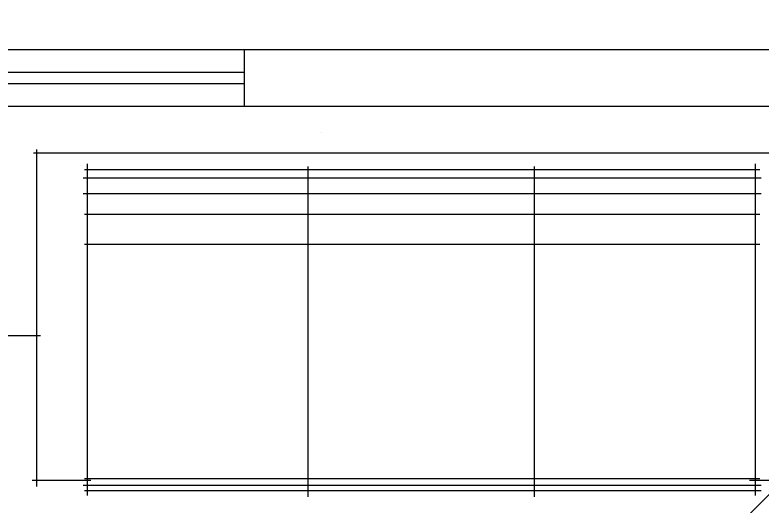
# Model space of a CAD drawing. Extents: x -109 to 1815, y -14679 to 345.
# Drawn here: x 49.234 to 51.214, y 6.769 to 8.072 of the extents above; entities that cross this region are included whole.
import ezdxf

# ---------------------------------------------------------------- set-up
doc = ezdxf.new("R2010")
doc.units = 0
doc.header["$MEASUREMENT"] = 0
doc.linetypes.add('HIDDEN', pattern=[0.375, 0.25, -0.125])
for name, color, linetype in [('EQUIP', 7, 'CONTINUOUS'), ('ESQUADRIA', 2, 'CONTINUOUS'), ('JANELA', 3, 'CONTINUOUS'), ('PAREDE', 6, 'CONTINUOUS'), ('PROJCASA', 3, 'HIDDEN'), ('VARANDA', 1, 'CONTINUOUS')]:
    doc.layers.add(name, color=color, linetype=linetype)

msp = doc.modelspace()

# ---------------------------------------------------------------- linework, layer by layer
at = {"layer": 'EQUIP', "ltscale": 0.35}
msp.add_line((50.0454, 7.7594), (50.0454, 7.7592), dxfattribs=at)
at = {"layer": 'ESQUADRIA'}
for p, q in [((47.8417, 7.9802), (49.8417, 7.9802)), ((47.8417, 7.8302), (49.8417, 7.8302))]:
    msp.add_line(p, q, dxfattribs=at)
at = {"layer": 'JANELA', "color": 3}
for p, q in [((47.8417, 7.9202), (49.8417, 7.9202)), ((47.8417, 7.8902), (49.8417, 7.8902)), ((47.8417, 7.8902), (49.8417, 7.8902))]:
    msp.add_line(p, q, dxfattribs=at)
at = {"layer": 'PAREDE'}
for p, q in [((49.8413, 7.9802), (51.3349, 7.9802)), ((49.8417, 7.8302), (49.8417, 7.9802)), ((49.8417, 7.8302), (51.2727, 7.8302))]:
    msp.add_line(p, q, dxfattribs=at)
at = {"layer": 'PROJCASA', "ltscale": 12}
msp.add_line((47.0846, 2.7423), (55.8262, 11.2923), dxfattribs=at)
at = {"layer": 'VARANDA'}
for p, q in [((49.2828, 7.7067), (51.3432, 7.7067)), ((49.2912, 6.8211), (49.2912, 7.7151)), ((49.4262, 6.8247), (49.4262, 7.6773)), ((50.0112, 6.7941), (50.0112, 7.6701)), ((50.6112, 6.7941), (50.6112, 7.6701)), ((51.1962, 7.6773), (51.1962, 6.8283)), ((49.4178, 7.6617), (51.2082, 7.6617)), ((49.4142, 7.6402), (51.2118, 7.6402)), ((49.4142, 7.5981), (51.2118, 7.5981)), ((49.4178, 7.5438), (51.2082, 7.5438)), ((49.4178, 7.4639), (51.2082, 7.4639)), ((49.1114, 7.2219), (49.3015, 7.2219)), ((49.4346, 6.8367), (49.2792, 6.8367)), ((49.4178, 6.8427), (51.2082, 6.8427)), ((49.4262, 6.7977), (49.4262, 6.8523)), ((51.3432, 6.8367), (51.1806, 6.8367)), ((51.1962, 6.8451), (51.1962, 6.7977)), ((49.4142, 6.8246), (51.2118, 6.8246)), ((51.2118, 6.8097), (49.4178, 6.8097))]:
    msp.add_line(p, q, dxfattribs=at)

doc.saveas('drawing.dxf')
